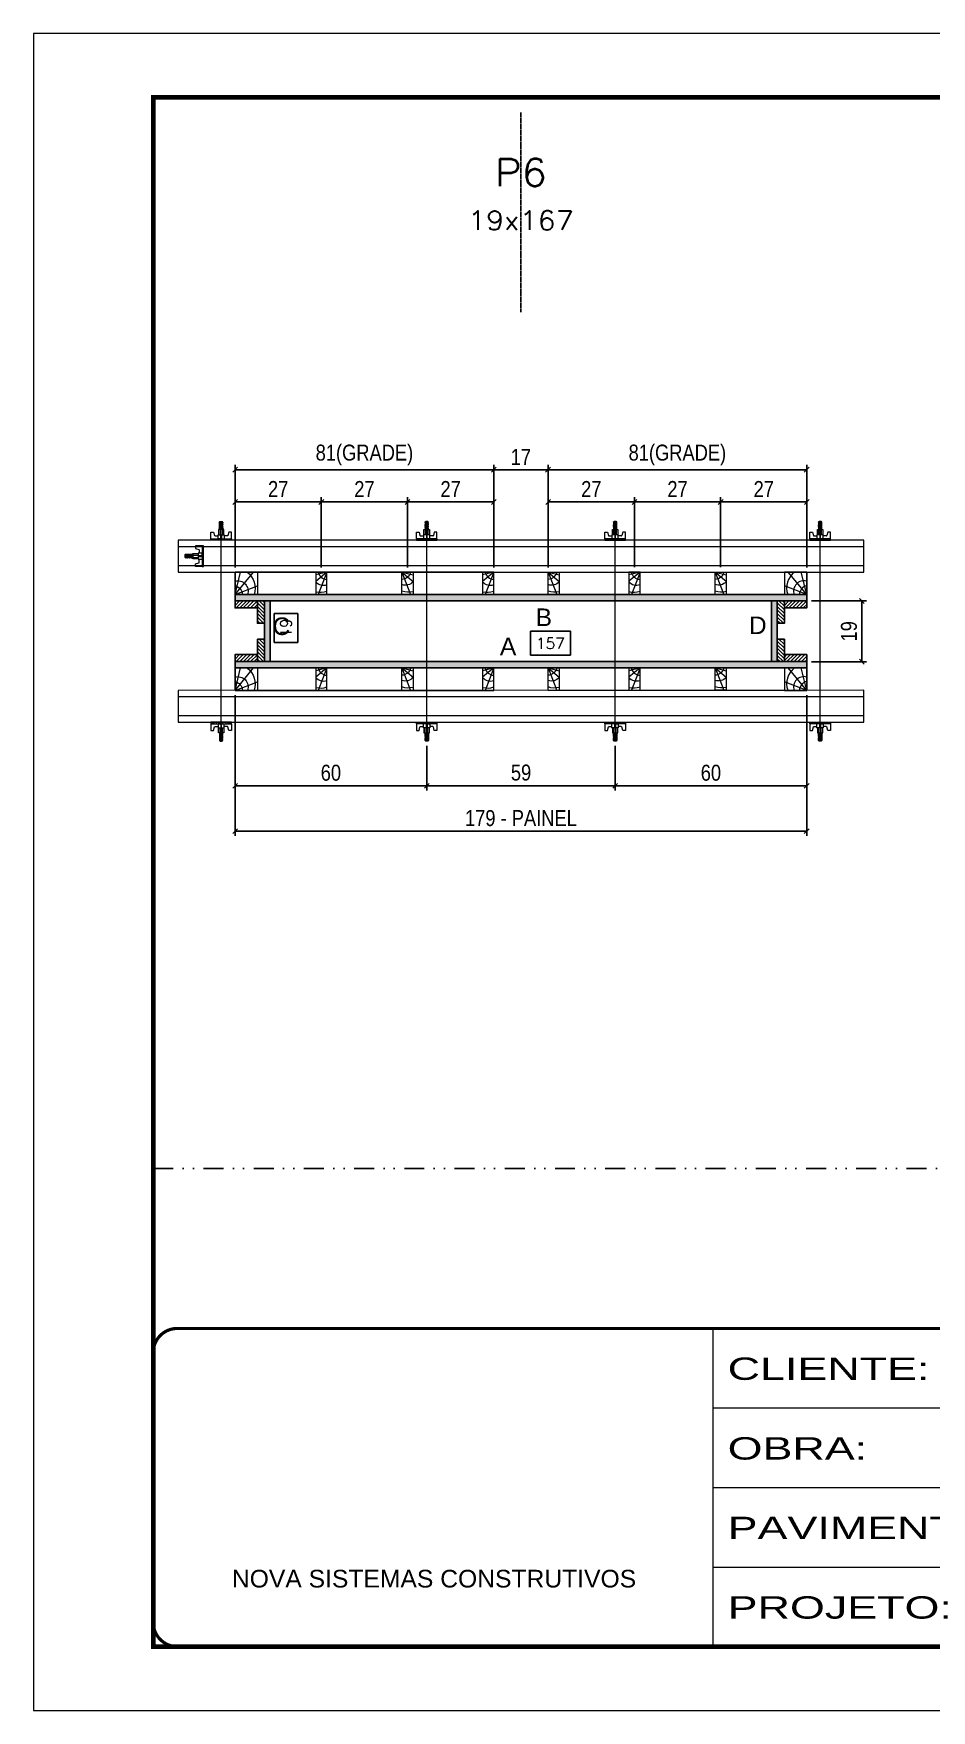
# Model space of a CAD drawing. Extents: x 14400 to 24104, y -21631 to 6985.
# Drawn here: x 14413 to 14976, y 2489 to 3539 of the extents above; entities that cross this region are included whole.
import ezdxf
from ezdxf.enums import TextEntityAlignment as Align

# ---------------------------------------------------------------- set-up
doc = ezdxf.new("R2010")
doc.units = 0
for name, pattern in [('CONTINUO', [0]), ('DASHED', [0.75, 0.5, -0.25]), ('DIVIDE2', [0.625, 0.25, -0.125, 0, -0.125, 0, -0.125]), ('HIDDEN', [0.375, 0.25, -0.125])]:
    doc.linetypes.add(name, pattern=pattern)
for name, color, linetype in [('CHAPA', 1, 'Continuous'), ('COTA', 241, 'Continuous'), ('MEIO_PONT', 93, 'Continuous'), ('Nível', 160, 'Continuous'), ('SARRAFO', 251, 'Continuous'), ('Texto de Titulo', 7, 'Continuous'), ('Texto Qtd Sarr', 242, 'Continuous'), ('TEXTO_GERAL', 7, 'Continuous')]:
    doc.layers.add(name, color=color, linetype=linetype)
for name, color, linetype, lineweight in [('Folhas', 255, 'Continuous', 9), ('Hachura', 251, 'Continuous', 9), ('Madeira', 126, 'Continuous', 18), ('Perfil Metálico', 224, 'Continuous', 18), ('SARRAFO DE PRESSAO', 251, 'DASHED', 9), ('Texto Seção', 7, 'Continuous', 15)]:
    doc.layers.add(name, color=color, linetype=linetype, lineweight=lineweight)
doc.styles.add('ARIAL', font='arial.ttf')
doc.styles.add('COTA TECNICA 2X', font='techl___.ttf', dxfattribs={"height": 10})
doc.styles.add('ROMANS', font='romans.shx')
doc.styles.add('Tecnologia', font='')
doc.styles.get('Tecnologia').set_extended_font_data('Forgotten Futurist')
doc.dimstyles.new('SECAO PILAR', dxfattribs={"dimtxt": 10, "dimasz": 3, "dimexe": 3, "dimexo": 3, "dimgap": 3, "dimtad": 1, "dimdec": 1, "dimlfac": 0.5, "dimzin": 12, "dimdsep": 46, "dimtxsty": 'COTA TECNICA 2X', "dimblk1": 'OBLIQUE', "dimblk2": 'OBLIQUE', "dimsah": 1, "dimcen": 0.9, "dimclrd": 256, "dimclre": 256, "dimclrt": 256, "dimadec": 1, "dimazin": 3, "dimtfac": 1, "dimtdec": 1, "dimtmove": 0, "dimatfit": 3, "dimfxl": 1, "dimtolj": 1, "dimtzin": 12, "dimarcsym": 0})
doc.dimstyles.new('SECÇÃO 2', dxfattribs={"dimtxt": 7, "dimasz": 6, "dimexe": 0.18, "dimexo": 2, "dimgap": -4, "dimtad": 3, "dimdec": 1, "dimlfac": 0.5, "dimzin": 12, "dimdsep": 46, "dimtxsty": 'ROMANS', "dimblk": 'ARCHTICK', "dimcen": 0.09, "dimse1": 1, "dimse2": 1, "dimsd1": 1, "dimsd2": 1, "dimclrd": 180, "dimclre": 5, "dimclrt": 1, "dimadec": 0, "dimazin": 3, "dimtfac": 1, "dimtdec": 1, "dimtofl": 0, "dimtmove": 0, "dimatfit": 3, "dimldrblk": 'ARCHTICK', "dimfxl": 1, "dimtolj": 1, "dimtzin": 0, "dimarcsym": 0})
pattern_1 = [(225, (5415.7353, -19745.6582), (1.12253202, -1.12253202), [])]

# ---------------------------------------------------------------- blocks, each defined once
blk = doc.blocks.new('9999999999')
at = {"color": 30, "linetype": 'CONTINUO'}
for p, q in [((98564.6, 34230.2), (98564.6, 34429.4)), ((98564.6, 34379.6), (99584, 34379.6)), ((98564.6, 34329.8), (99488, 34329.8)), ((98564.6, 34280), (99488, 34280))]:
    blk.add_line(p, q, dxfattribs=at)
at = {"color": 30, "linetype": 'CONTINUO', "const_width": 2}
blk.add_lwpolyline([(99584, 34230.2), (99584, 34414.4, 0.414214), (99569, 34429.4), (98229, 34429.4, 0.414214), (98214, 34414.4), (98214, 34245.2, 0.414214), (98229, 34230.2), (99584, 34230.2)], format="xyb", dxfattribs=at)
at = {"layer": 'Folhas'}
blk.add_lwpolyline([(98139, 34190.2), (99624, 34190.2), (99624, 35240.2), (98139, 35240.2)], close=True, dxfattribs=at)
at = {"layer": 'Folhas', "color": 30, "const_width": 3}
blk.add_lwpolyline([(98214, 34230.2), (99584, 34230.2), (99584, 35200.2), (98214, 35200.2)], close=True, dxfattribs=at)
at = {"color": 7, "linetype": 'Continuous', "ltscale": 5, "style": 'ARIAL'}
blk.add_text('NOVA SISTEMAS CONSTRUTIVOS', height=11.059, dxfattribs=at).set_placement((98263.2, 34267.2))
at = {"layer": 'Folhas', "color": 7, "style": 'Tecnologia', "width": 1.5}
for s, p in [('CLIENTE:', (98573.7, 34397.2)), ('OBRA:', (98573.7, 34347.3)), ('PAVIMENTO:', (98573.7, 34297.5)), ('PROJETO:', (98573.7, 34247.7))]:
    blk.add_text(s, height=14, dxfattribs=at).set_placement(p)
blk = doc.blocks.new('*D796')
at = {"layer": 'COTA', "color": 180, "lineweight": -2, "transparency": 16777216}
for p, q in [((14579.1, 3175.8), (14564.1, 3175.8)), ((14564.1, 3175.8), (14564.1, 3157.8)), ((14579.1, 3157.8), (14579.1, 3175.8)), ((14564.1, 3157.8), (14579.1, 3157.8))]:
    blk.add_line(p, q, dxfattribs=at)
at = {"layer": 'Defpoints', "color": 0, "transparency": 16777216}
for p in [(14579, 3183.7), (14579, 3145.7), (14583.1, 3145.7)]:
    blk.add_point(p, dxfattribs=at)
at = {"layer": 'COTA', "color": 1, "transparency": 16777216, "insert": (14571.6, 3166.8), "char_height": 7, "attachment_point": 5, "rotation": 90, "style": 'ROMANS'}
blk.add_mtext('\\A1;19', dxfattribs=at)
blk = doc.blocks.new('_ArchTick')
at = {"color": 0, "linetype": 'ByBlock', "const_width": 0.15}
blk.add_lwpolyline([(-0.5, -0.5), (0.5, 0.5)], dxfattribs=at)
blk = doc.blocks.new('*D797')
at = {"layer": 'COTA', "color": 180, "lineweight": -2, "transparency": 16777216}
for p, q in [((14749.7, 3164.7), (14724.7, 3164.7)), ((14724.7, 3164.7), (14724.7, 3149.7)), ((14749.7, 3149.7), (14749.7, 3164.7)), ((14724.7, 3149.7), (14749.7, 3149.7))]:
    blk.add_line(p, q, dxfattribs=at)
at = {"layer": 'Defpoints', "color": 0, "transparency": 16777216}
for p in [(14561.7, 3145.7), (14875.7, 3145.7), (14875.7, 3145.7)]:
    blk.add_point(p, dxfattribs=at)
at = {"layer": 'COTA', "color": 1, "transparency": 16777216, "insert": (14737.2, 3157.2), "char_height": 7, "attachment_point": 5, "style": 'ROMANS'}
blk.add_mtext('\\A1;157', dxfattribs=at)
blk = doc.blocks.new('_Oblique')
at = {"color": 0, "linetype": 'ByBlock', "lineweight": -2}
blk.add_line((-0.5, -0.5), (0.5, 0.5), dxfattribs=at)
blk = doc.blocks.new('*D798')
at = {"layer": 'COTA', "lineweight": -2, "transparency": 16777216}
for p, q in [((14539.7, 3124.8), (14539.7, 3036.6)), ((14897.7, 3124.8), (14897.7, 3036.6)), ((14539.7, 3039.6), (14897.7, 3039.6))]:
    blk.add_line(p, q, dxfattribs=at)
at = {"layer": 'Defpoints', "color": 0, "transparency": 16777216}
for p in [(14539.7, 3127.8), (14897.7, 3127.8), (14897.7, 3039.6)]:
    blk.add_point(p, dxfattribs=at)
at = {"layer": 'COTA', "lineweight": -2, "transparency": 16777216, "xscale": 3, "yscale": 3, "zscale": 3, "rotation": 180}
blk.add_blockref('_Oblique', (14539.7, 3039.6), dxfattribs=at)
at = {"layer": 'COTA', "lineweight": -2, "transparency": 16777216, "xscale": 3, "yscale": 3, "zscale": 3}
blk.add_blockref('_Oblique', (14897.7, 3039.6), dxfattribs=at)
at = {"layer": 'COTA', "transparency": 16777216, "insert": (14718.7, 3047.7), "char_height": 10, "attachment_point": 5, "style": 'COTA TECNICA 2X'}
blk.add_mtext('\\A1;179 - PAINEL', dxfattribs=at)
blk = doc.blocks.new('*D799')
at = {"layer": 'COTA', "lineweight": -2, "transparency": 16777216}
for p, q in [((14539.7, 3124.7), (14539.7, 3065)), ((14659.8, 3093), (14659.8, 3065)), ((14539.7, 3068), (14659.8, 3068))]:
    blk.add_line(p, q, dxfattribs=at)
at = {"layer": 'Defpoints', "color": 0, "transparency": 16777216}
for p in [(14539.7, 3127.7), (14659.8, 3096), (14659.8, 3068)]:
    blk.add_point(p, dxfattribs=at)
at = {"layer": 'COTA', "lineweight": -2, "transparency": 16777216, "xscale": 3, "yscale": 3, "zscale": 3, "rotation": 180}
blk.add_blockref('_Oblique', (14539.7, 3068), dxfattribs=at)
at = {"layer": 'COTA', "lineweight": -2, "transparency": 16777216, "xscale": 3, "yscale": 3, "zscale": 3}
blk.add_blockref('_Oblique', (14659.8, 3068), dxfattribs=at)
at = {"layer": 'COTA', "transparency": 16777216, "insert": (14599.7, 3076.1), "char_height": 10, "attachment_point": 5, "style": 'COTA TECNICA 2X'}
blk.add_mtext('\\A1;60', dxfattribs=at)
blk = doc.blocks.new('*D800')
at = {"layer": 'COTA', "lineweight": -2, "transparency": 16777216}
for p, q in [((14897.7, 3124.7), (14897.7, 3065)), ((14777.8, 3093), (14777.8, 3065)), ((14777.8, 3068), (14897.7, 3068))]:
    blk.add_line(p, q, dxfattribs=at)
at = {"layer": 'Defpoints', "color": 0, "transparency": 16777216}
for p in [(14897.7, 3127.7), (14777.8, 3096), (14897.7, 3068)]:
    blk.add_point(p, dxfattribs=at)
at = {"layer": 'COTA', "lineweight": -2, "transparency": 16777216, "xscale": 3, "yscale": 3, "zscale": 3, "rotation": 180}
blk.add_blockref('_Oblique', (14777.8, 3068), dxfattribs=at)
at = {"layer": 'COTA', "lineweight": -2, "transparency": 16777216, "xscale": 3, "yscale": 3, "zscale": 3}
blk.add_blockref('_Oblique', (14897.7, 3068), dxfattribs=at)
at = {"layer": 'COTA', "transparency": 16777216, "insert": (14837.7, 3076.1), "char_height": 10, "attachment_point": 5, "style": 'COTA TECNICA 2X'}
blk.add_mtext('\\A1;60', dxfattribs=at)
blk = doc.blocks.new('C')
at = {"layer": 'Hachura', "color": 0}
for p, q in [((0, 3.22), (0, -3.22)), ((0.45, 3.22), (0, 3.22)), ((0.46, 3.16), (0, 3.16)), ((0.46, 3.05), (0, 3.05)), ((0.46, 2.88), (0, 2.88)), ((0, 2.75), (0, -1.16)), ((0.46, 2.65), (0, 2.65)), ((0.46, 2.23), (0, 2.23)), ((0.46, 1.51), (0, 1.51)), ((0.39, 0.49), (0.17, 0.49)), ((0.45, -3.23), (0.45, 3.22)), ((0.45, 3.22), (2.58, 3.22)), ((1.74, 0.97), (0.45, 0.97)), ((1.45, 0.1), (0.45, 0.1)), ((1.35, 1.94), (1.35, 0.96)), ((2.58, 2.39), (1.47, 2.09)), ((1.74, -0.97), (1.74, 0.97)), ((1.74, 0.97), (1.74, 0.84)), ((1.74, 0.97), (1.74, 0.84)), ((1.74, 0.84), (3.35, 0.84)), ((3.35, 0.45), (1.74, 0.45)), ((2.58, 3.22), (2.58, 2.39)), ((3.32, 0.84), (3.32, -0.84)), ((3.35, 0.84), (3.35, -0.84)), ((3.68, 0.45), (3.35, 0.45)), ((3.84, -0.52), (3.35, 0.45)), ((3.35, 0.06), (3.67, -0.57)), ((3.68, 0.45), (4.16, -0.52)), ((3.72, 0.5), (4.25, -0.57)), ((4.37, -0.55), (3.83, 0.53)), ((4.15, 0.45), (3.93, 0.45)), ((4.42, -0.52), (3.93, 0.45)), ((4.15, 0.45), (4.26, 0.45)), ((4.26, 0.45), (4.74, -0.52)), ((4.3, 0.5), (4.83, -0.57)), ((4.95, -0.55), (4.41, 0.53)), ((4.51, 0.45), (4.84, 0.45)), ((5, -0.52), (4.51, 0.45)), ((4.84, 0.45), (5.32, -0.52)), ((4.88, 0.5), (5.41, -0.57)), ((5.53, -0.55), (4.99, 0.53)), ((5.58, -0.52), (5.09, 0.45)), ((5.42, 0.45), (5.09, 0.45)), ((5.58, -0.52), (5.09, 0.45)), ((5.42, 0.45), (5.74, -0.19)), ((5.46, 0.5), (5.74, -0.07)), ((5.74, 0.19), (5.57, 0.53)), ((5.74, 0.32), (5.68, 0.45)), ((5.68, 0.45), (5.74, 0.45)), ((5.74, 0.45), (5.9, 0.29)), ((5.74, 0.45), (5.74, -0.52)), ((5.9, -0.36), (5.9, 0.29)), ((0.45, 0), (0, 0)), ((0.46, -1.52), (0, -1.52)), ((0.46, -2.23), (0, -2.23)), ((0.46, -2.65), (0, -2.65)), ((0.46, -2.88), (0, -2.88)), ((0.46, -3.05), (0, -3.05)), ((0.46, -3.16), (0, -3.16)), ((0, -3.22), (2.57, -3.22)), ((0.08, -0.48), (0.29, -0.48)), ((0.29, -0.48), (0.4, -0.48)), ((0.45, 0), (0.45, -0.97)), ((0.45, -0.16), (1.45, -0.16)), ((0.45, -0.65), (0.45, -0.32)), ((0.45, -3.23), (0.45, -0.65)), ((0.45, -0.97), (1.74, -0.97)), ((1.35, -1.94), (1.35, -0.97)), ((2.58, -2.39), (1.47, -2.1)), ((3.35, -0.32), (1.74, -0.32)), ((3.35, -0.84), (1.74, -0.84)), ((2.58, -3.23), (2.58, -2.39)), ((3.35, -0.07), (3.58, -0.52)), ((3.35, -0.52), (3.58, -0.52)), ((3.84, -0.52), (4.16, -0.52)), ((4.42, -0.52), (4.74, -0.52)), ((4.63, -0.52), (4.74, -0.52)), ((5, -0.52), (5.32, -0.52)), ((5.58, -0.52), (5.74, -0.52)), ((5.74, -0.52), (5.9, -0.36)), ((5.74, -0.52), (5.74, -0.52))]:
    blk.add_line(p, q, dxfattribs=at)
for centre, radius, start, end in [((1.52, 1.94), 0.161, 104.7436, 180), ((1.44, -0.03), 0.129, 272.695, 87.305), ((3.81, 0.39), 0.143, 25.5688, 154.4312), ((4.39, 0.39), 0.143, 25.5688, 154.4312), ((4.97, 0.39), 0.143, 25.5688, 154.4312), ((5.55, 0.39), 0.143, 25.5688, 154.4312), ((0.17, -0.37), 0.174, 221.744, 317.8592), ((1.52, -1.94), 0.161, 180, 255.2564), ((3.71, -0.4), 0.174, 222.1408, 318.256), ((4.29, -0.4), 0.174, 222.1408, 318.256), ((4.87, -0.4), 0.174, 222.1408, 318.256), ((5.45, -0.4), 0.174, 222.1408, 318.256), ((5.61, -0.4), 0.174, 317.8592, 318.256)]:
    blk.add_arc(centre, radius, start, end, dxfattribs=at)
blk = doc.blocks.new('*D801')
at = {"layer": 'COTA', "lineweight": -2, "transparency": 16777216}
for p, q in [((14659.8, 3093), (14659.8, 3065)), ((14777.8, 3093), (14777.8, 3065)), ((14659.8, 3068), (14777.8, 3068))]:
    blk.add_line(p, q, dxfattribs=at)
at = {"layer": 'Defpoints', "color": 0, "transparency": 16777216}
for p in [(14659.8, 3096), (14777.8, 3096), (14777.8, 3068)]:
    blk.add_point(p, dxfattribs=at)
at = {"layer": 'COTA', "lineweight": -2, "transparency": 16777216, "xscale": 3, "yscale": 3, "zscale": 3, "rotation": 180}
blk.add_blockref('_Oblique', (14659.8, 3068), dxfattribs=at)
at = {"layer": 'COTA', "lineweight": -2, "transparency": 16777216, "xscale": 3, "yscale": 3, "zscale": 3}
blk.add_blockref('_Oblique', (14777.8, 3068), dxfattribs=at)
at = {"layer": 'COTA', "transparency": 16777216, "insert": (14718.8, 3076.2), "char_height": 10, "attachment_point": 5, "style": 'COTA TECNICA 2X'}
blk.add_mtext('\\A1;59', dxfattribs=at)
blk = doc.blocks.new('*D802')
at = {"layer": 'COTA', "lineweight": -2, "transparency": 16777216}
for p, q in [((14735.7, 3204.7), (14735.7, 3268.9)), ((14897.7, 3265.9), (14735.7, 3265.9)), ((14897.7, 3204.7), (14897.7, 3268.9))]:
    blk.add_line(p, q, dxfattribs=at)
at = {"layer": 'Defpoints', "color": 0, "transparency": 16777216}
for p in [(14735.7, 3265.9), (14735.7, 3201.7), (14897.7, 3201.7)]:
    blk.add_point(p, dxfattribs=at)
at = {"layer": 'COTA', "lineweight": -2, "transparency": 16777216, "xscale": 3, "yscale": 3, "zscale": 3, "rotation": 180}
blk.add_blockref('_Oblique', (14735.7, 3265.9), dxfattribs=at)
at = {"layer": 'COTA', "lineweight": -2, "transparency": 16777216, "xscale": 3, "yscale": 3, "zscale": 3}
blk.add_blockref('_Oblique', (14897.7, 3265.9), dxfattribs=at)
at = {"layer": 'COTA', "transparency": 16777216, "insert": (14816.7, 3275.1), "char_height": 10, "attachment_point": 5, "style": 'COTA TECNICA 2X'}
blk.add_mtext('\\A1;81(GRADE)', dxfattribs=at)
blk = doc.blocks.new('*D803')
at = {"layer": 'COTA', "lineweight": -2, "transparency": 16777216}
for p, q in [((14900.7, 3183.7), (14935.2, 3183.7)), ((14932.2, 3145.7), (14932.2, 3183.7)), ((14900.7, 3145.7), (14935.2, 3145.7))]:
    blk.add_line(p, q, dxfattribs=at)
at = {"layer": 'Defpoints', "color": 0, "transparency": 16777216}
for p in [(14897.7, 3183.7), (14932.2, 3183.7), (14897.7, 3145.7)]:
    blk.add_point(p, dxfattribs=at)
at = {"layer": 'COTA', "lineweight": -2, "transparency": 16777216, "xscale": 3, "yscale": 3, "zscale": 3}
for p, rotation in [((14932.2, 3183.7), 90), ((14932.2, 3145.7), 270)]:
    blk.add_blockref('_Oblique', p, dxfattribs=dict(at, rotation=rotation))
at = {"layer": 'COTA', "transparency": 16777216, "insert": (14924.2, 3164.7), "char_height": 10, "attachment_point": 5, "rotation": 90, "style": 'COTA TECNICA 2X'}
blk.add_mtext('\\A1;19', dxfattribs=at)
blk = doc.blocks.new('PONTALETE')
at = {"layer": 'Madeira'}
for q in [(2.71, 7), (7, 5.76), (7, 1.74)]:
    blk.add_line((0, 0), q, dxfattribs=at)
blk.add_lwpolyline([(0, 0), (7, 0), (7, 7), (0, 7)], close=True, dxfattribs=at)
for centre, radius, start, end in [((2.04, 0.06), 6.23, 37.2818, 109.0913), ((1.09, 0.9), 3.19, 343.603, 109.9847), ((-0.21, -0.78), 3.09, 14.6322, 86.0383)]:
    blk.add_arc(centre, radius, start, end, dxfattribs=at)
blk = doc.blocks.new('MEIO PONTALETE')
at = {"layer": 'Madeira'}
for q in [(2.71, 7), (3.5, 2.88), (3.5, 0.87)]:
    blk.add_line((0, 0), q, dxfattribs=at)
blk.add_lwpolyline([(0, 0), (3.5, 0), (3.5, 7), (0, 7)], close=True, dxfattribs=at)
for centre, radius, start, end in [((2.04, 0.06), 6.23, 76.4499, 109.0913), ((1.09, 0.9), 3.19, 40.9063, 109.9847), ((-0.21, -0.78), 3.09, 14.6322, 86.0383)]:
    blk.add_arc(centre, radius, start, end, dxfattribs=at)
blk = doc.blocks.new('*D804')
at = {"layer": 'COTA', "lineweight": -2, "transparency": 16777216}
for p, q in [((14593.7, 3204.7), (14593.7, 3248.7)), ((14647.7, 3245.7), (14593.7, 3245.7)), ((14647.7, 3204.7), (14647.7, 3248.7))]:
    blk.add_line(p, q, dxfattribs=at)
at = {"layer": 'Defpoints', "color": 0, "transparency": 16777216}
for p in [(14593.7, 3245.7), (14593.7, 3201.7), (14647.7, 3201.7)]:
    blk.add_point(p, dxfattribs=at)
at = {"layer": 'COTA', "lineweight": -2, "transparency": 16777216, "xscale": 3, "yscale": 3, "zscale": 3, "rotation": 180}
blk.add_blockref('_Oblique', (14593.7, 3245.7), dxfattribs=at)
at = {"layer": 'COTA', "lineweight": -2, "transparency": 16777216, "xscale": 3, "yscale": 3, "zscale": 3}
blk.add_blockref('_Oblique', (14647.7, 3245.7), dxfattribs=at)
at = {"layer": 'COTA', "transparency": 16777216, "insert": (14620.7, 3253.8), "char_height": 10, "attachment_point": 5, "style": 'COTA TECNICA 2X'}
blk.add_mtext('\\A1;27', dxfattribs=at)
blk = doc.blocks.new('*D805')
at = {"layer": 'COTA', "lineweight": -2, "transparency": 16777216}
for p, q in [((14539.7, 3204.7), (14539.7, 3248.7)), ((14593.7, 3245.7), (14539.7, 3245.7)), ((14593.7, 3204.7), (14593.7, 3248.7))]:
    blk.add_line(p, q, dxfattribs=at)
at = {"layer": 'Defpoints', "color": 0, "transparency": 16777216}
for p in [(14539.7, 3245.7), (14539.7, 3201.7), (14593.7, 3201.7)]:
    blk.add_point(p, dxfattribs=at)
at = {"layer": 'COTA', "lineweight": -2, "transparency": 16777216, "xscale": 3, "yscale": 3, "zscale": 3, "rotation": 180}
blk.add_blockref('_Oblique', (14539.7, 3245.7), dxfattribs=at)
at = {"layer": 'COTA', "lineweight": -2, "transparency": 16777216, "xscale": 3, "yscale": 3, "zscale": 3}
blk.add_blockref('_Oblique', (14593.7, 3245.7), dxfattribs=at)
at = {"layer": 'COTA', "transparency": 16777216, "insert": (14566.7, 3253.8), "char_height": 10, "attachment_point": 5, "style": 'COTA TECNICA 2X'}
blk.add_mtext('\\A1;27', dxfattribs=at)
blk = doc.blocks.new('*D806')
at = {"layer": 'COTA', "lineweight": -2, "transparency": 16777216}
for p, q in [((14539.7, 3204.7), (14539.7, 3268.9)), ((14539.7, 3265.9), (14701.7, 3265.9)), ((14701.7, 3204.7), (14701.7, 3268.9))]:
    blk.add_line(p, q, dxfattribs=at)
at = {"layer": 'Defpoints', "color": 0, "transparency": 16777216}
for p in [(14701.7, 3265.9), (14539.7, 3201.7), (14701.7, 3201.7)]:
    blk.add_point(p, dxfattribs=at)
at = {"layer": 'COTA', "lineweight": -2, "transparency": 16777216, "xscale": 3, "yscale": 3, "zscale": 3, "rotation": 180}
blk.add_blockref('_Oblique', (14539.7, 3265.9), dxfattribs=at)
at = {"layer": 'COTA', "lineweight": -2, "transparency": 16777216, "xscale": 3, "yscale": 3, "zscale": 3}
blk.add_blockref('_Oblique', (14701.7, 3265.9), dxfattribs=at)
at = {"layer": 'COTA', "transparency": 16777216, "insert": (14620.7, 3275.1), "char_height": 10, "attachment_point": 5, "style": 'COTA TECNICA 2X'}
blk.add_mtext('\\A1;81(GRADE)', dxfattribs=at)
blk = doc.blocks.new('*D809')
at = {"layer": 'COTA', "lineweight": -2, "transparency": 16777216}
for p, q in [((14701.7, 3204.7), (14701.7, 3268.9)), ((14701.7, 3265.9), (14735.7, 3265.9)), ((14735.7, 3204.7), (14735.7, 3268.9))]:
    blk.add_line(p, q, dxfattribs=at)
at = {"layer": 'Defpoints', "color": 0, "transparency": 16777216}
for p in [(14735.7, 3265.9), (14701.7, 3201.7), (14735.7, 3201.7)]:
    blk.add_point(p, dxfattribs=at)
at = {"layer": 'COTA', "lineweight": -2, "transparency": 16777216, "xscale": 3, "yscale": 3, "zscale": 3, "rotation": 180}
blk.add_blockref('_Oblique', (14701.7, 3265.9), dxfattribs=at)
at = {"layer": 'COTA', "lineweight": -2, "transparency": 16777216, "xscale": 3, "yscale": 3, "zscale": 3}
blk.add_blockref('_Oblique', (14735.7, 3265.9), dxfattribs=at)
at = {"layer": 'COTA', "transparency": 16777216, "insert": (14718.7, 3273.9), "char_height": 10, "attachment_point": 5, "style": 'COTA TECNICA 2X'}
blk.add_mtext('\\A1;17', dxfattribs=at)
blk = doc.blocks.new('*D811')
at = {"layer": 'COTA', "lineweight": -2, "transparency": 16777216}
for p, q in [((14647.7, 3204.7), (14647.7, 3248.7)), ((14647.7, 3245.7), (14701.7, 3245.7)), ((14701.7, 3204.7), (14701.7, 3248.7))]:
    blk.add_line(p, q, dxfattribs=at)
at = {"layer": 'Defpoints', "color": 0, "transparency": 16777216}
for p in [(14701.7, 3245.7), (14647.7, 3201.7), (14701.7, 3201.7)]:
    blk.add_point(p, dxfattribs=at)
at = {"layer": 'COTA', "lineweight": -2, "transparency": 16777216, "xscale": 3, "yscale": 3, "zscale": 3, "rotation": 180}
blk.add_blockref('_Oblique', (14647.7, 3245.7), dxfattribs=at)
at = {"layer": 'COTA', "lineweight": -2, "transparency": 16777216, "xscale": 3, "yscale": 3, "zscale": 3}
blk.add_blockref('_Oblique', (14701.7, 3245.7), dxfattribs=at)
at = {"layer": 'COTA', "transparency": 16777216, "insert": (14674.7, 3253.8), "char_height": 10, "attachment_point": 5, "style": 'COTA TECNICA 2X'}
blk.add_mtext('\\A1;27', dxfattribs=at)
blk = doc.blocks.new('*D807')
at = {"layer": 'COTA', "lineweight": -2, "transparency": 16777216}
for p, q in [((14789.8, 3204.8), (14789.8, 3248.7)), ((14843.8, 3245.7), (14789.8, 3245.7)), ((14843.8, 3204.8), (14843.8, 3248.7))]:
    blk.add_line(p, q, dxfattribs=at)
at = {"layer": 'Defpoints', "color": 0, "transparency": 16777216}
for p in [(14789.8, 3245.7), (14789.8, 3201.8), (14843.8, 3201.8)]:
    blk.add_point(p, dxfattribs=at)
at = {"layer": 'COTA', "lineweight": -2, "transparency": 16777216, "xscale": 3, "yscale": 3, "zscale": 3, "rotation": 180}
blk.add_blockref('_Oblique', (14789.8, 3245.7), dxfattribs=at)
at = {"layer": 'COTA', "lineweight": -2, "transparency": 16777216, "xscale": 3, "yscale": 3, "zscale": 3}
blk.add_blockref('_Oblique', (14843.8, 3245.7), dxfattribs=at)
at = {"layer": 'COTA', "transparency": 16777216, "insert": (14816.8, 3253.8), "char_height": 10, "attachment_point": 5, "style": 'COTA TECNICA 2X'}
blk.add_mtext('\\A1;27', dxfattribs=at)
blk = doc.blocks.new('*D808')
at = {"layer": 'COTA', "lineweight": -2, "transparency": 16777216}
for p, q in [((14735.8, 3204.8), (14735.8, 3248.7)), ((14789.8, 3245.7), (14735.8, 3245.7)), ((14789.8, 3204.8), (14789.8, 3248.7))]:
    blk.add_line(p, q, dxfattribs=at)
at = {"layer": 'Defpoints', "color": 0, "transparency": 16777216}
for p in [(14735.8, 3245.7), (14735.8, 3201.8), (14789.8, 3201.8)]:
    blk.add_point(p, dxfattribs=at)
at = {"layer": 'COTA', "lineweight": -2, "transparency": 16777216, "xscale": 3, "yscale": 3, "zscale": 3, "rotation": 180}
blk.add_blockref('_Oblique', (14735.8, 3245.7), dxfattribs=at)
at = {"layer": 'COTA', "lineweight": -2, "transparency": 16777216, "xscale": 3, "yscale": 3, "zscale": 3}
blk.add_blockref('_Oblique', (14789.8, 3245.7), dxfattribs=at)
at = {"layer": 'COTA', "transparency": 16777216, "insert": (14762.8, 3253.8), "char_height": 10, "attachment_point": 5, "style": 'COTA TECNICA 2X'}
blk.add_mtext('\\A1;27', dxfattribs=at)
blk = doc.blocks.new('*D810')
at = {"layer": 'COTA', "lineweight": -2, "transparency": 16777216}
for p, q in [((14843.8, 3204.8), (14843.8, 3248.7)), ((14843.8, 3245.7), (14897.8, 3245.7)), ((14897.8, 3204.7), (14897.8, 3248.7))]:
    blk.add_line(p, q, dxfattribs=at)
at = {"layer": 'Defpoints', "color": 0, "transparency": 16777216}
for p in [(14897.8, 3245.7), (14843.8, 3201.8), (14897.8, 3201.7)]:
    blk.add_point(p, dxfattribs=at)
at = {"layer": 'COTA', "lineweight": -2, "transparency": 16777216, "xscale": 3, "yscale": 3, "zscale": 3, "rotation": 180}
blk.add_blockref('_Oblique', (14843.8, 3245.7), dxfattribs=at)
at = {"layer": 'COTA', "lineweight": -2, "transparency": 16777216, "xscale": 3, "yscale": 3, "zscale": 3}
blk.add_blockref('_Oblique', (14897.8, 3245.7), dxfattribs=at)
at = {"layer": 'COTA', "transparency": 16777216, "insert": (14870.8, 3253.8), "char_height": 10, "attachment_point": 5, "style": 'COTA TECNICA 2X'}
blk.add_mtext('\\A1;27', dxfattribs=at)
blk = doc.blocks.new('titulo1')
at = {"layer": 'Defpoints', "color": 252, "linetype": 'HIDDEN', "ltscale": 2}
blk.add_line((0, 0), (0, 125), dxfattribs=at)
at = {"layer": 'Defpoints', "style": 'ROMANS', "oblique": 15}
blk.add_attdef('FOLHA', text='', height=10, dxfattribs=at).set_placement((0, 15.6), align=Align.MIDDLE_CENTER)
at = {"layer": 'Texto Qtd Sarr', "color": 3, "style": 'ROMANS', "oblique": 15}
for tag, height, p in [('TITULO', 17, (0, 71.4)), ('SEÇÃO', 12, (0, 41.5))]:
    blk.add_attdef(tag, text='', height=height, dxfattribs=at).set_placement(p, align=Align.MIDDLE_CENTER)

msp = doc.modelspace()

# ---------------------------------------------------------------- hatches: boundary and pattern name
at = {"layer": 'Hachura'}
h = msp.add_hatch(color=256, dxfattribs=at)
h.dxf.hatch_style = 1
h.paths.add_polyline_path([(14897.69, 3183.75), (14897.69, 3187.75), (14539.69, 3187.75), (14539.69, 3183.75)])
h = msp.add_hatch(dxfattribs=at)
h.set_pattern_fill('ANSI31', color=256, scale=0.5, angle=180, style=0)
h.set_pattern_definition(pattern_1)
h.paths.add_polyline_path([(14553.69, 3183.75), (14553.69, 3179.35), (14539.69, 3179.35), (14539.69, 3183.75)])
h = msp.add_hatch(dxfattribs=at)
h.set_pattern_fill('ANSI31', color=256, scale=0.5, angle=270, style=0)
h.set_pattern_definition([(315, (37449.4953, -6319.2019), (1.12253202, 1.12253202), [])])
h.paths.add_polyline_path([(14558.09, 3169.75), (14553.69, 3169.75), (14553.69, 3183.75), (14558.09, 3183.75)])
h = msp.add_hatch(color=256, dxfattribs=at)
h.dxf.hatch_style = 1
h.paths.add_polyline_path([(14558.09, 3145.75), (14561.69, 3145.75), (14561.69, 3183.75), (14558.09, 3183.75)])
h = msp.add_hatch(color=256, dxfattribs=at)
h.dxf.hatch_style = 1
h.paths.add_polyline_path([(14875.69, 3145.75), (14879.29, 3145.75), (14879.29, 3183.75), (14875.69, 3183.75)])
h = msp.add_hatch(dxfattribs=at)
h.set_pattern_fill('ANSI31', color=256, scale=0.5, angle=270, style=0)
h.set_pattern_definition([(315, (37775.0953, -6319.2019), (1.12253202, 1.12253202), [])])
h.paths.add_polyline_path([(14883.69, 3169.75), (14879.29, 3169.75), (14879.29, 3183.75), (14883.69, 3183.75)])
h = msp.add_hatch(dxfattribs=at)
h.set_pattern_fill('ANSI31', color=256, scale=0.5, angle=180, style=0)
h.set_pattern_definition([(225, (5759.7353, -19745.6582), (1.12253202, -1.12253202), [])])
h.paths.add_polyline_path([(14897.69, 3183.75), (14897.69, 3179.35), (14883.69, 3179.35), (14883.69, 3183.75)])
h = msp.add_hatch(dxfattribs=at)
h.set_pattern_fill('ANSI31', color=256, scale=0.5, angle=180, style=0)
h.set_pattern_definition(pattern_1)
h.paths.add_polyline_path([(14553.69, 3145.75), (14553.69, 3150.15), (14539.69, 3150.15), (14539.69, 3145.75)])
h = msp.add_hatch(dxfattribs=at)
h.set_pattern_fill('ANSI31', color=256, scale=0.5, angle=270, style=0)
h.set_pattern_definition([(315, (37449.4953, -6343.2019), (1.12253202, 1.12253202), [])])
h.paths.add_polyline_path([(14558.09, 3145.75), (14553.69, 3145.75), (14553.69, 3159.75), (14558.09, 3159.75)])
h = msp.add_hatch(dxfattribs=at)
h.set_pattern_fill('ANSI31', color=256, scale=0.5, angle=270, style=0)
h.set_pattern_definition([(315, (37775.0953, -6343.2019), (1.12253202, 1.12253202), [])])
h.paths.add_polyline_path([(14883.69, 3145.75), (14879.29, 3145.75), (14879.29, 3159.75), (14883.69, 3159.75)])
h = msp.add_hatch(dxfattribs=at)
h.set_pattern_fill('ANSI31', color=256, scale=0.5, angle=180, style=0)
h.set_pattern_definition([(225, (5394.7353, -19745.6582), (1.12253202, -1.12253202), [])])
h.paths.add_polyline_path([(14883.69, 3145.75), (14883.69, 3150.15), (14897.69, 3150.15), (14897.69, 3145.75)])
h = msp.add_hatch(color=256, dxfattribs=at)
h.dxf.hatch_style = 1
h.paths.add_polyline_path([(14897.69, 3145.75), (14897.69, 3141.75), (14539.69, 3141.75), (14539.69, 3145.75)])

# ---------------------------------------------------------------- linework, layer by layer
at = {"layer": 'CHAPA'}
for points in [[(14897.69, 3183.75), (14897.69, 3187.75), (14539.69, 3187.75), (14539.69, 3183.75)], [(14558.09, 3145.75), (14561.69, 3145.75), (14561.69, 3183.75), (14558.09, 3183.75)], [(14875.69, 3145.75), (14879.29, 3145.75), (14879.29, 3183.75), (14875.69, 3183.75)], [(14897.69, 3145.75), (14897.69, 3141.75), (14539.69, 3141.75), (14539.69, 3145.75)]]:
    msp.add_lwpolyline(points, close=True, dxfattribs=at)
at = {"layer": 'Hachura'}
for p, q in [((14531, 3096.98), (14531, 3228.72)), ((14659.69, 3096.98), (14659.69, 3228.72)), ((14777.69, 3096.98), (14777.69, 3228.72)), ((14906.08, 3096.98), (14906.08, 3228.72))]:
    msp.add_line(p, q, dxfattribs=at)
at = {"layer": 'Madeira'}
for points in [[(14701.69, 3187.75), (14701.69, 3201.75), (14539.69, 3201.75), (14539.69, 3187.75)], [(14735.69, 3187.75), (14735.69, 3201.75), (14897.69, 3201.75), (14897.69, 3187.75)], [(14701.69, 3127.75), (14701.69, 3141.75), (14539.69, 3141.75), (14539.69, 3127.75)], [(14735.69, 3127.75), (14735.69, 3141.75), (14897.69, 3141.75), (14897.69, 3127.75)]]:
    msp.add_lwpolyline(points, close=True, dxfattribs=at)
at = {"layer": 'Nível', "color": 4, "linetype": 'DIVIDE2', "ltscale": 50}
msp.add_line((14488.47, 2828.29), (15858.47, 2828.29), dxfattribs=at)
at = {"layer": 'Perfil Metálico'}
for p, q in [((14933.41, 3217.69), (14503.97, 3217.69)), ((14933.41, 3205.69), (14503.97, 3205.69)), ((14933.41, 3123.75), (14503.97, 3123.75)), ((14933.41, 3111.75), (14503.97, 3111.75))]:
    msp.add_line(p, q, dxfattribs=at)
for points in [[(14933.41, 3201.75), (14933.41, 3221.75), (14503.97, 3221.69), (14503.97, 3201.69)], [(14503.97, 3127.75), (14503.97, 3107.75), (14933.41, 3107.81), (14933.41, 3127.81)]]:
    msp.add_lwpolyline(points, close=True, dxfattribs=at)
at = {"layer": 'SARRAFO'}
for points in [[(14553.69, 3183.75), (14539.69, 3183.75), (14539.69, 3179.35), (14553.69, 3179.35)], [(14883.69, 3179.35), (14897.69, 3179.35), (14897.69, 3183.75), (14883.69, 3183.75)], [(14553.69, 3145.75), (14539.69, 3145.75), (14539.69, 3150.15), (14553.69, 3150.15)], [(14883.69, 3145.75), (14897.69, 3145.75), (14897.69, 3150.15), (14883.69, 3150.15)]]:
    msp.add_lwpolyline(points, dxfattribs=at)
for points in [[(14553.69, 3183.75), (14553.69, 3169.75), (14558.09, 3169.75), (14558.09, 3183.75)], [(14879.29, 3183.75), (14879.29, 3169.75), (14883.69, 3169.75), (14883.69, 3183.75)], [(14553.69, 3159.75), (14553.69, 3145.75), (14558.09, 3145.75), (14558.09, 3159.75)], [(14879.29, 3159.75), (14879.29, 3145.75), (14883.69, 3145.75), (14883.69, 3159.75)]]:
    msp.add_lwpolyline(points, close=True, dxfattribs=at)

# ---------------------------------------------------------------- block references
at = {"layer": 'Hachura', "linetype": 'Continuous', "yscale": 2, "zscale": 2}
for p, xscale, rotation in [((14531.01, 3221.72), -2, 270), ((14659.68, 3221.72), 2, 90.00000000000001), ((14777.68, 3221.72), 2, 90.00000000000001), ((14906.07, 3221.72), 2, 90.00000000000001), ((14520, 3211.75), 2, 180), ((14531, 3107.78), 2, 270), ((14659.69, 3107.78), -2, 90), ((14777.69, 3107.78), -2, 90), ((14906.08, 3107.78), -2, 90)]:
    msp.add_blockref('C', p, dxfattribs=dict(at, xscale=xscale, rotation=rotation))
at = {"layer": 'MEIO_PONT'}
for name, p, xscale, yscale, zscale, rotation in [('PONTALETE', (14539.69, 3187.75), -2, 2, 2, 270), ('MEIO PONTALETE', (14597.19, 3201.75), 1.999999997962732, 1.999999997962732, 1.999999997962732, 180), ('MEIO PONTALETE', (14644.19, 3201.75), -1.999999997962732, 1.999999997962732, 1.999999997962732, 180), ('MEIO PONTALETE', (14701.69, 3201.75), 1.999999997962732, 1.999999997962732, 1.999999997962732, 180), ('MEIO PONTALETE', (14735.69, 3201.75), -1.999999997962732, 1.999999997962732, 1.999999997962732, 180), ('MEIO PONTALETE', (14793.3, 3201.78), 1.999999997962732, 1.999999997962732, 1.999999997962732, 180), ('MEIO PONTALETE', (14840.3, 3201.78), -1.999999997962732, 1.999999997962732, 1.999999997962732, 180), ('PONTALETE', (14897.69, 3187.75), 2, 2, 2, 89.99999999999997), ('PONTALETE', (14539.69, 3127.75), -2, 2, 2, 270), ('MEIO PONTALETE', (14597.19, 3141.75), 1.999999997962732, 1.999999997962732, 1.999999997962732, 180), ('MEIO PONTALETE', (14644.19, 3141.75), -1.999999997962732, 1.999999997962732, 1.999999997962732, 180), ('MEIO PONTALETE', (14701.69, 3141.75), 1.999999997962732, 1.999999997962732, 1.999999997962732, 180), ('MEIO PONTALETE', (14735.69, 3141.75), -1.999999997962732, 1.999999997962732, 1.999999997962732, 180), ('MEIO PONTALETE', (14793.3, 3141.78), 1.999999997962732, 1.999999997962732, 1.999999997962732, 180), ('MEIO PONTALETE', (14840.3, 3141.78), -1.999999997962732, 1.999999997962732, 1.999999997962732, 180), ('PONTALETE', (14897.69, 3127.75), 2, 2, 2, 89.99999999999997)]:
    msp.add_blockref(name, p, dxfattribs=dict(at, xscale=xscale, yscale=yscale, zscale=zscale, rotation=rotation))
at = {"layer": 'SARRAFO DE PRESSAO', "color": 6, "linetype": 'ByBlock'}
msp.add_blockref('9999999999', (-83725.51, -31701.2), dxfattribs=at)
at = {"layer": 'Texto Seção'}
ref = msp.add_blockref('titulo1', (14718.69, 3364.5), dxfattribs=at)
ref.add_attrib('TITULO', 'P6', dxfattribs={"layer": 'Texto de Titulo', "color": 7, "height": 17, "style": 'ROMANS', "width": 1.1}).set_placement((14718.69, 3452), align=Align.MIDDLE_CENTER)
ref.add_attrib('SEÇÃO', '19x167', dxfattribs={"layer": 'Texto de Titulo', "color": 7, "height": 12, "style": 'ROMANS', "width": 1.1}).set_placement((14718.69, 3422), align=Align.MIDDLE_CENTER)

# ---------------------------------------------------------------- texts
at = {"layer": 'TEXTO_GERAL', "style": 'ARIAL'}
for s, p in [('C', (14568.7, 3167.89)), ('B', (14733.09, 3173.5)), ('D', (14867.05, 3168.47)), ('A', (14710.68, 3155.27))]:
    msp.add_text(s, height=11, dxfattribs=at).set_placement(p, align=Align.MIDDLE_CENTER)

# ---------------------------------------------------------------- dimensions: what is measured, and where the dimension line sits
at = {"layer": 'COTA'}
dim = msp.add_linear_dim(base=(14701.69, 3265.87), p1=(14539.69, 3201.75), p2=(14701.69, 3201.75), angle=180, text='<>(GRADE)', dimstyle='SECAO PILAR', dxfattribs=at)
dim.commit()
dim.dimension.update_dxf_attribs({"geometry": '*D806', "text_midpoint": (14620.69, 3275.09)})
for base, p1, p2, picture, middle in [((14735.69, 3265.87), (14701.69, 3201.75), (14735.69, 3201.72), '*D809', (14718.69, 3273.95)), ((14701.69, 3245.68), (14647.69, 3201.75), (14701.69, 3201.72), '*D811', (14674.69, 3253.75)), ((14897.8, 3245.7), (14843.8, 3201.78), (14897.8, 3201.75), '*D810', (14870.8, 3253.78)), ((14659.76, 3068.01), (14539.69, 3127.75), (14659.76, 3095.98), '*D799', (14599.72, 3076.11)), ((14897.69, 3068.01), (14777.76, 3095.98), (14897.69, 3127.75), '*D800', (14837.72, 3076.11)), ((14777.76, 3068.01), (14659.76, 3095.98), (14777.76, 3095.98), '*D801', (14718.76, 3076.15))]:
    dim = msp.add_linear_dim(base=base, p1=p1, p2=p2, dimstyle='SECAO PILAR', dxfattribs=at)
    dim.commit()
    dim.dimension.update_dxf_attribs({"geometry": picture, "text_midpoint": middle})
for base, p1, p2, text, picture, middle in [((14735.69, 3265.87), (14897.68, 3201.75), (14735.69, 3201.75), '<>(GRADE)', '*D802', (14816.69, 3275.09)), ((14897.69, 3039.59), (14539.69, 3127.76), (14897.69, 3127.8), '<> - PAINEL', '*D798', (14718.69, 3047.69))]:
    dim = msp.add_linear_dim(base=base, p1=p1, p2=p2, text=text, dimstyle='SECAO PILAR', dxfattribs=at)
    dim.commit()
    dim.dimension.update_dxf_attribs({"geometry": picture, "text_midpoint": middle})
for base, p1, p2, angle, picture, middle in [((14539.69, 3245.68), (14593.69, 3201.75), (14539.69, 3201.75), 180, '*D805', (14566.69, 3253.75)), ((14593.69, 3245.68), (14647.69, 3201.75), (14593.69, 3201.75), 180, '*D804', (14620.69, 3253.75)), ((14735.8, 3245.7), (14789.8, 3201.78), (14735.8, 3201.77), 180, '*D808', (14762.8, 3253.78)), ((14789.8, 3245.7), (14843.8, 3201.78), (14789.8, 3201.78), 180, '*D807', (14816.8, 3253.78)), ((14932.24, 3183.75), (14897.69, 3145.75), (14897.69, 3183.75), 90, '*D803', (14924.15, 3164.75))]:
    dim = msp.add_linear_dim(base=base, p1=p1, p2=p2, angle=angle, dimstyle='SECAO PILAR', dxfattribs=at)
    dim.commit()
    dim.dimension.update_dxf_attribs({"geometry": picture, "text_midpoint": middle})
dim = msp.add_linear_dim(base=(14583.1, 3145.75), p1=(14579.01, 3183.75), p2=(14579.01, 3145.75), angle=270, dimstyle='SECÇÃO 2', dxfattribs=at)
dim.commit()
dim.dimension.update_dxf_attribs({"geometry": '*D796', "text_midpoint": (14583.1, 3166.82), "dimtype": 160})
dim = msp.add_linear_dim(base=(14875.69, 3145.75), p1=(14561.69, 3145.75), p2=(14875.69, 3145.75), dimstyle='SECÇÃO 2', dxfattribs=at)
dim.commit()
dim.dimension.update_dxf_attribs({"geometry": '*D797', "text_midpoint": (14737.24, 3145.75), "dimtype": 160})

doc.saveas('drawing.dxf')
